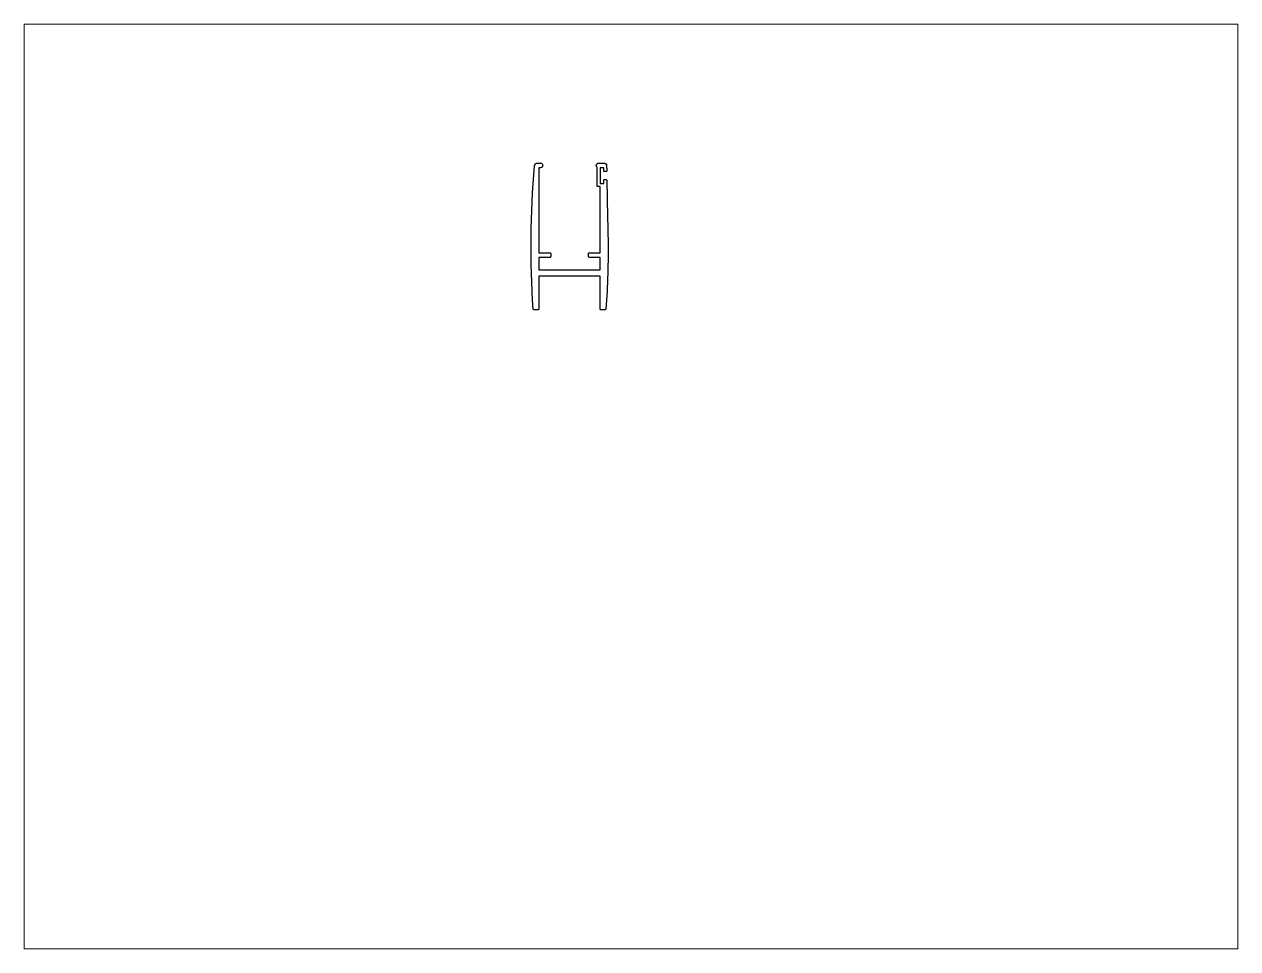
# Paper-space layout 'Layout1' of a CAD drawing. Extents: x 27 to 240, y 20 to 183.
# The model-space entities are those that its viewports show. They can reach past a viewport. Long polylines and large blocks are cut down to what shows.
import ezdxf

# ---------------------------------------------------------------- set-up
doc = ezdxf.new("R2010")
doc.units = 0
doc.header["$LTSCALE"] = 15
doc.layers.get('0').update_dxf_attribs({"linetype": 'CONTINUOUS'})

msp = doc.modelspace()

# ---------------------------------------------------------------- linework, layer by layer
at = {"ltscale": 0.05}
msp.add_lwpolyline([(183.21, 209.08, -0.021031), (182.55, 186.7, -0.39254), (182.25, 186.43), (181.03, 186.43, -0.414214), (180.73, 186.73), (180.73, 197.13), (161.23, 197.13), (161.23, 186.73, -0.414214), (160.93, 186.43), (159.71, 186.43, -0.39254), (159.41, 186.7, -0.03878), (159.84, 232.22, -0.38654), (160.84, 233.13), (161.73, 233.13, -0.414214), (162.48, 232.38, -0.414214), (161.73, 231.63), (161.23, 231.63), (161.23, 204.63), (164.68, 204.63, -0.414214), (164.98, 204.33), (164.98, 203.43, -0.414214), (164.68, 203.13), (161.23, 203.13), (161.23, 199.13), (180.73, 199.13), (180.73, 203.13), (177.28, 203.13, -0.414214), (176.98, 203.43), (176.98, 204.33, -0.414214), (177.28, 204.63), (180.73, 204.63), (180.73, 225.63), (179.93, 225.63, -0.414214), (179.73, 225.83), (179.73, 231.82, -0.213422), (179.48, 232.38, -0.414214), (180.23, 233.13), (181.77, 233.13, -0.410815), (182.77, 232.14, 0.000319), (182.79, 230.59, -0.417995), (182.59, 230.39), (182.08, 230.39, -0.414214), (181.88, 230.59), (181.88, 231.63), (180.73, 231.63), (180.73, 226.63), (181.88, 226.63), (181.88, 227.68, -0.414214), (182.08, 227.88), (182.63, 227.88, -0.409743), (182.83, 227.68, 0.00316), (183.21, 209.08)], format="xyb", dxfattribs=at)

psp = doc.layouts.get("Layout1")

# ---------------------------------------------------------------- viewports
at = {"layer": '0', "color": 0, "linetype": 'BYBLOCK', "ltscale": 0.05}
psp.add_viewport(center=(133.35, 101.6), size=(213.36, 162.56), view_center_point=(190.51, 130.3), view_height=293.8955, dxfattribs=at)

doc.saveas('drawing.dxf')
